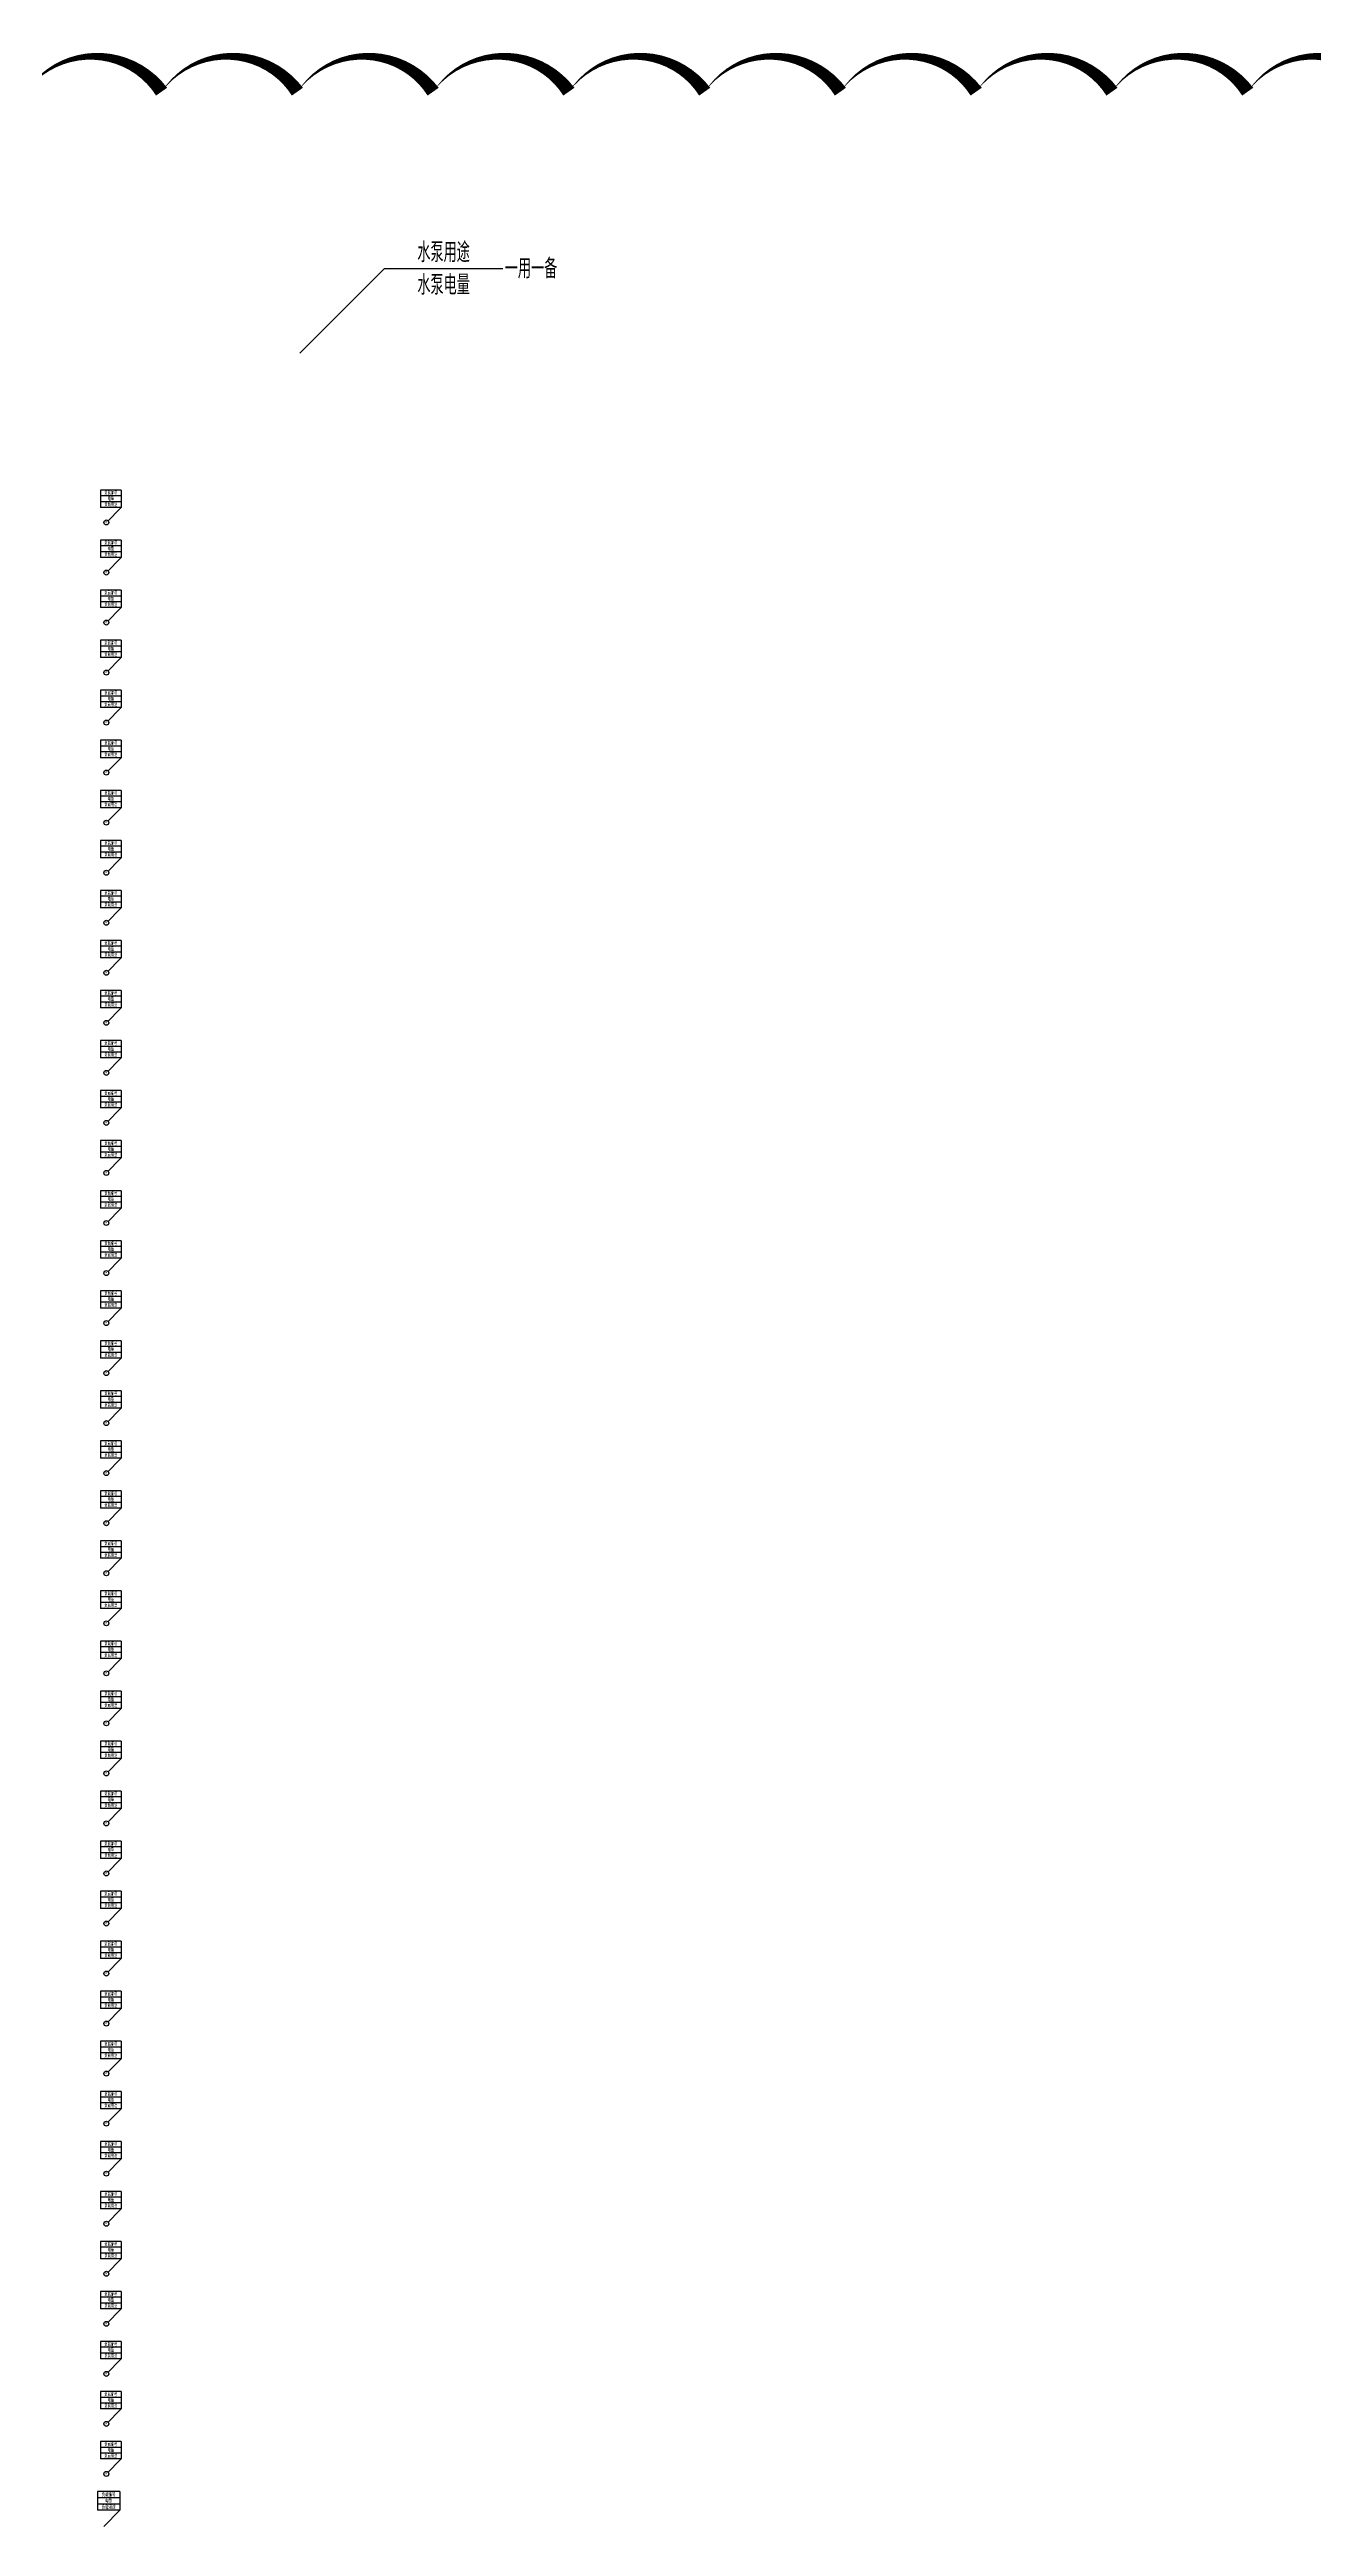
# Model space of a CAD drawing. Header units: millimetres. Extents: x -1040173 to 349982, y -145921 to 298175.
# Drawn here: x -553161 to -530748, y 253891 to 297805 of the extents above; entities that cross this region are included whole.
import ezdxf
from ezdxf.enums import TextEntityAlignment as Align

# ---------------------------------------------------------------- set-up
doc = ezdxf.new("R2010")
doc.units = ezdxf.units.MM
doc.header["$LTSCALE"] = 500
doc.header["$MEASUREMENT"] = 0
doc.layers.get('0').update_dxf_attribs({"color": 255, "linetype": 'CONTINUOUS'})
for name, color, linetype in [('E-POWR-EQPM', 3, 'CONTINUOUS'), ('E-UNIV-DIAG', 2, 'CONTINUOUS'), ('E-UNIV-EL', 140, 'CONTINUOUS'), ('E-UNIV-NOTE', 6, 'CONTINUOUS')]:
    doc.layers.add(name, color=color, linetype=linetype)
doc.styles.add('TH-STYLE3', font='tssdeng.shx', dxfattribs={"width": 0.7, "bigfont": 'tssdchn.shx'})

# ---------------------------------------------------------------- blocks, each defined once
blk = doc.blocks.new('E-BDB052')
blk.add_circle((0, 0), 2.5)
at = {"layer": 'E-UNIV-EL', "style": 'TH-STYLE3', "width": 0.7}
for s, p in [('M', (0, 0.5)), ('~', (0, -1.5))]:
    blk.add_text(s, height=1.8, dxfattribs=at).set_placement(p, align=Align.MIDDLE)
blk = doc.blocks.new('*U636')
at = {"layer": 'E-UNIV-DIAG', "color": 1}
for p, q in [((15, 32.4), (-6, 32.4)), ((-6, 32.4), (-6, 15)), ((15, 26.6), (-6, 26.6)), ((15, 32.4), (15, 15)), ((15, 20.8), (-6, 20.8)), ((15, 15), (-6, 15)), ((15, 15), (0, 0))]:
    blk.add_line(p, q, dxfattribs=at)
at = {"layer": 'E-UNIV-NOTE', "style": 'TH-STYLE3', "width": 0.7}
for tag, p in [('负载编号', (4.5, 29.5)), ('负载电量', (4.5, 23.7)), ('负载用途', (4.5, 17.9))]:
    blk.add_attdef(tag, text='', height=3.5, dxfattribs=at).set_placement(p, align=Align.MIDDLE_CENTER)
blk.add_wipeout([(2.5, 0), (2.5, 0.3), (2.4, 0.6), (2.3, 0.9), (2.2, 1.2), (2, 1.5), (1.8, 1.7), (1.6, 1.9), (1.3, 2.1), (1.1, 2.3), (0.8, 2.4), (0.5, 2.5), (0.2, 2.5), (-0.2, 2.5), (-0.5, 2.5), (-0.8, 2.4), (-1.1, 2.3), (-1.3, 2.1), (-1.6, 1.9), (-1.8, 1.7), (-2, 1.5), (-2.2, 1.2), (-2.3, 0.9), (-2.4, 0.6), (-2.5, 0.3), (-2.5, 0), (-2.5, -0.3), (-2.4, -0.6), (-2.3, -0.9), (-2.2, -1.2), (-2, -1.5), (-1.8, -1.7), (-1.6, -1.9), (-1.3, -2.1), (-1.1, -2.3), (-0.8, -2.4), (-0.5, -2.5), (-0.2, -2.5), (0.2, -2.5), (0.5, -2.5), (0.8, -2.4), (1.1, -2.3), (1.3, -2.1), (1.6, -1.9), (1.8, -1.7), (2, -1.5), (2.2, -1.2), (2.3, -0.9), (2.4, -0.6), (2.5, -0.3)]).dxf.layer = 'E-POWR-EQPM'
at = {"layer": 'E-POWR-EQPM'}
blk.add_blockref('E-BDB052', (0, 0), dxfattribs=at)
blk = doc.blocks.new('*U634')
at = {"layer": 'E-UNIV-DIAG', "color": 1}
for p, q in [((15, 32.4), (-6, 32.4)), ((-6, 32.4), (-6, 15)), ((15, 26.6), (-6, 26.6)), ((15, 32.4), (15, 15)), ((15, 20.8), (-6, 20.8)), ((15, 15), (-6, 15)), ((15, 15), (0, 0))]:
    blk.add_line(p, q, dxfattribs=at)
at = {"layer": 'E-UNIV-NOTE', "style": 'TH-STYLE3', "width": 0.7}
for tag, p in [('负载编号', (4.5, 29.5)), ('负载电量', (4.5, 23.7)), ('负载用途', (4.5, 17.9))]:
    blk.add_attdef(tag, text='', height=3.5, dxfattribs=at).set_placement(p, align=Align.MIDDLE_CENTER)
blk = doc.blocks.new('*U518')
at = {"layer": 'E-UNIV-NOTE'}
for q in [(0, 0), (36, 15)]:
    blk.add_line((15, 15), q, dxfattribs=at)
at = {"layer": 'E-UNIV-NOTE', "style": 'TH-STYLE3', "width": 0.7}
for tag, p in [('水泵用途', (25.5, 17.87)), ('水泵电量', (25.5, 12.1)), ('主备关系', (41, 15))]:
    blk.add_attdef(tag, text='', height=3.5, dxfattribs=at).set_placement(p, align=Align.MIDDLE_CENTER)

msp = doc.modelspace()

# ---------------------------------------------------------------- linework, layer by layer
msp.add_lwpolyline([(-553580, 297058, 0, 241, -0.520567), (-551173, 297058, 0, 241, -0.520567), (-548765, 297058, 0, 241, -0.520567), (-546358, 297058, 0, 241, -0.520567), (-543951, 297058, 0, 241, -0.520567), (-541543, 297058, 0, 241, -0.520567), (-539136, 297058, 0, 241, -0.520567), (-536729, 297058, 0, 241, -0.520567), (-534321, 297058, 0, 241, -0.520567), (-531914, 297058, 0, 241, -0.520567), (-529507, 297058, 0, 241, -0.520567)], format="xyseb")

# ---------------------------------------------------------------- block references
at = {"xscale": 100, "yscale": 100, "zscale": 100}
msp.add_blockref('*U518', (-548723, 292423), dxfattribs=at).add_auto_attribs({'水泵电量': '水泵电量', '水泵用途': '水泵用途', '主备关系': '一用一备'})
ref = msp.add_blockref('*U636', (-552153, 289420), dxfattribs=dict(xscale=17.68317642243144, yscale=17.68317642243144, zscale=17.68317642243144))
ref.add_attrib('负载编号', '负载编号', dxfattribs={"layer": 'E-UNIV-NOTE', "height": 61.9, "style": 'TH-STYLE3', "width": 0.7}).set_placement((-552074, 289942), align=Align.MIDDLE_CENTER)
ref.add_attrib('电量', '电量', dxfattribs={"layer": 'E-UNIV-NOTE', "height": 61.9, "style": 'TH-STYLE3', "width": 0.7}).set_placement((-552074, 289840), align=Align.MIDDLE_CENTER)
ref.add_attrib('负载用途', '负载用途', dxfattribs={"layer": 'E-UNIV-NOTE', "height": 61.9, "style": 'TH-STYLE3', "width": 0.7}).set_placement((-552074, 289737), align=Align.MIDDLE_CENTER)
ref = msp.add_blockref('*U636', (-552153, 288533), dxfattribs=dict(xscale=17.68317642243144, yscale=17.68317642243144, zscale=17.68317642243144))
ref.add_attrib('负载编号', '负载编号', dxfattribs={"layer": 'E-UNIV-NOTE', "height": 61.9, "style": 'TH-STYLE3', "width": 0.7}).set_placement((-552074, 289055), align=Align.MIDDLE_CENTER)
ref.add_attrib('电量', '电量', dxfattribs={"layer": 'E-UNIV-NOTE', "height": 61.9, "style": 'TH-STYLE3', "width": 0.7}).set_placement((-552074, 288952), align=Align.MIDDLE_CENTER)
ref.add_attrib('负载用途', '负载用途', dxfattribs={"layer": 'E-UNIV-NOTE', "height": 61.9, "style": 'TH-STYLE3', "width": 0.7}).set_placement((-552074, 288850), align=Align.MIDDLE_CENTER)
ref = msp.add_blockref('*U636', (-552153, 287646), dxfattribs=dict(xscale=17.68317642243144, yscale=17.68317642243144, zscale=17.68317642243144))
ref.add_attrib('负载编号', '负载编号', dxfattribs={"layer": 'E-UNIV-NOTE', "height": 61.9, "style": 'TH-STYLE3', "width": 0.7}).set_placement((-552074, 288168), align=Align.MIDDLE_CENTER)
ref.add_attrib('电量', '电量', dxfattribs={"layer": 'E-UNIV-NOTE', "height": 61.9, "style": 'TH-STYLE3', "width": 0.7}).set_placement((-552074, 288065), align=Align.MIDDLE_CENTER)
ref.add_attrib('负载用途', '负载用途', dxfattribs={"layer": 'E-UNIV-NOTE', "height": 61.9, "style": 'TH-STYLE3', "width": 0.7}).set_placement((-552074, 287963), align=Align.MIDDLE_CENTER)
ref = msp.add_blockref('*U636', (-552153, 286759), dxfattribs=dict(xscale=17.68317642243144, yscale=17.68317642243144, zscale=17.68317642243144))
ref.add_attrib('负载编号', '负载编号', dxfattribs={"layer": 'E-UNIV-NOTE', "height": 61.9, "style": 'TH-STYLE3', "width": 0.7}).set_placement((-552074, 287281), align=Align.MIDDLE_CENTER)
ref.add_attrib('电量', '电量', dxfattribs={"layer": 'E-UNIV-NOTE', "height": 61.9, "style": 'TH-STYLE3', "width": 0.7}).set_placement((-552074, 287178), align=Align.MIDDLE_CENTER)
ref.add_attrib('负载用途', '负载用途', dxfattribs={"layer": 'E-UNIV-NOTE', "height": 61.9, "style": 'TH-STYLE3', "width": 0.7}).set_placement((-552074, 287076), align=Align.MIDDLE_CENTER)
ref = msp.add_blockref('*U636', (-552153, 285872), dxfattribs=dict(xscale=17.68317642243144, yscale=17.68317642243144, zscale=17.68317642243144))
ref.add_attrib('负载编号', '负载编号', dxfattribs={"layer": 'E-UNIV-NOTE', "height": 61.9, "style": 'TH-STYLE3', "width": 0.7}).set_placement((-552074, 286394), align=Align.MIDDLE_CENTER)
ref.add_attrib('电量', '电量', dxfattribs={"layer": 'E-UNIV-NOTE', "height": 61.9, "style": 'TH-STYLE3', "width": 0.7}).set_placement((-552074, 286291), align=Align.MIDDLE_CENTER)
ref.add_attrib('负载用途', '负载用途', dxfattribs={"layer": 'E-UNIV-NOTE', "height": 61.9, "style": 'TH-STYLE3', "width": 0.7}).set_placement((-552074, 286188), align=Align.MIDDLE_CENTER)
ref = msp.add_blockref('*U636', (-552153, 284985), dxfattribs=dict(xscale=17.68317642243144, yscale=17.68317642243144, zscale=17.68317642243144))
ref.add_attrib('负载编号', '负载编号', dxfattribs={"layer": 'E-UNIV-NOTE', "height": 61.9, "style": 'TH-STYLE3', "width": 0.7}).set_placement((-552074, 285506), align=Align.MIDDLE_CENTER)
ref.add_attrib('电量', '电量', dxfattribs={"layer": 'E-UNIV-NOTE', "height": 61.9, "style": 'TH-STYLE3', "width": 0.7}).set_placement((-552074, 285404), align=Align.MIDDLE_CENTER)
ref.add_attrib('负载用途', '负载用途', dxfattribs={"layer": 'E-UNIV-NOTE', "height": 61.9, "style": 'TH-STYLE3', "width": 0.7}).set_placement((-552074, 285301), align=Align.MIDDLE_CENTER)
ref = msp.add_blockref('*U636', (-552153, 284098), dxfattribs=dict(xscale=17.68317642243144, yscale=17.68317642243144, zscale=17.68317642243144))
ref.add_attrib('负载编号', '负载编号', dxfattribs={"layer": 'E-UNIV-NOTE', "height": 61.9, "style": 'TH-STYLE3', "width": 0.7}).set_placement((-552074, 284619), align=Align.MIDDLE_CENTER)
ref.add_attrib('电量', '电量', dxfattribs={"layer": 'E-UNIV-NOTE', "height": 61.9, "style": 'TH-STYLE3', "width": 0.7}).set_placement((-552074, 284517), align=Align.MIDDLE_CENTER)
ref.add_attrib('负载用途', '负载用途', dxfattribs={"layer": 'E-UNIV-NOTE', "height": 61.9, "style": 'TH-STYLE3', "width": 0.7}).set_placement((-552074, 284414), align=Align.MIDDLE_CENTER)
ref = msp.add_blockref('*U636', (-552153, 283210), dxfattribs=dict(xscale=17.68317642243144, yscale=17.68317642243144, zscale=17.68317642243144))
ref.add_attrib('负载编号', '负载编号', dxfattribs={"layer": 'E-UNIV-NOTE', "height": 61.9, "style": 'TH-STYLE3', "width": 0.7}).set_placement((-552074, 283732), align=Align.MIDDLE_CENTER)
ref.add_attrib('电量', '电量', dxfattribs={"layer": 'E-UNIV-NOTE', "height": 61.9, "style": 'TH-STYLE3', "width": 0.7}).set_placement((-552074, 283630), align=Align.MIDDLE_CENTER)
ref.add_attrib('负载用途', '负载用途', dxfattribs={"layer": 'E-UNIV-NOTE', "height": 61.9, "style": 'TH-STYLE3', "width": 0.7}).set_placement((-552074, 283527), align=Align.MIDDLE_CENTER)
ref = msp.add_blockref('*U636', (-552153, 282323), dxfattribs=dict(xscale=17.68317642243144, yscale=17.68317642243144, zscale=17.68317642243144))
ref.add_attrib('负载编号', '负载编号', dxfattribs={"layer": 'E-UNIV-NOTE', "height": 61.9, "style": 'TH-STYLE3', "width": 0.7}).set_placement((-552074, 282845), align=Align.MIDDLE_CENTER)
ref.add_attrib('电量', '电量', dxfattribs={"layer": 'E-UNIV-NOTE', "height": 61.9, "style": 'TH-STYLE3', "width": 0.7}).set_placement((-552074, 282742), align=Align.MIDDLE_CENTER)
ref.add_attrib('负载用途', '负载用途', dxfattribs={"layer": 'E-UNIV-NOTE', "height": 61.9, "style": 'TH-STYLE3', "width": 0.7}).set_placement((-552074, 282640), align=Align.MIDDLE_CENTER)
ref = msp.add_blockref('*U636', (-552153, 281436), dxfattribs=dict(xscale=17.68317642243144, yscale=17.68317642243144, zscale=17.68317642243144))
ref.add_attrib('负载编号', '负载编号', dxfattribs={"layer": 'E-UNIV-NOTE', "height": 61.9, "style": 'TH-STYLE3', "width": 0.7}).set_placement((-552074, 281958), align=Align.MIDDLE_CENTER)
ref.add_attrib('电量', '电量', dxfattribs={"layer": 'E-UNIV-NOTE', "height": 61.9, "style": 'TH-STYLE3', "width": 0.7}).set_placement((-552074, 281855), align=Align.MIDDLE_CENTER)
ref.add_attrib('负载用途', '负载用途', dxfattribs={"layer": 'E-UNIV-NOTE', "height": 61.9, "style": 'TH-STYLE3', "width": 0.7}).set_placement((-552074, 281753), align=Align.MIDDLE_CENTER)
ref = msp.add_blockref('*U636', (-552153, 280549), dxfattribs=dict(xscale=17.68317642243144, yscale=17.68317642243144, zscale=17.68317642243144))
ref.add_attrib('负载编号', '负载编号', dxfattribs={"layer": 'E-UNIV-NOTE', "height": 61.9, "style": 'TH-STYLE3', "width": 0.7}).set_placement((-552074, 281071), align=Align.MIDDLE_CENTER)
ref.add_attrib('电量', '电量', dxfattribs={"layer": 'E-UNIV-NOTE', "height": 61.9, "style": 'TH-STYLE3', "width": 0.7}).set_placement((-552074, 280968), align=Align.MIDDLE_CENTER)
ref.add_attrib('负载用途', '负载用途', dxfattribs={"layer": 'E-UNIV-NOTE', "height": 61.9, "style": 'TH-STYLE3', "width": 0.7}).set_placement((-552074, 280866), align=Align.MIDDLE_CENTER)
ref = msp.add_blockref('*U636', (-552153, 279662), dxfattribs=dict(xscale=17.68317642243144, yscale=17.68317642243144, zscale=17.68317642243144))
ref.add_attrib('负载编号', '负载编号', dxfattribs={"layer": 'E-UNIV-NOTE', "height": 61.9, "style": 'TH-STYLE3', "width": 0.7}).set_placement((-552074, 280184), align=Align.MIDDLE_CENTER)
ref.add_attrib('电量', '电量', dxfattribs={"layer": 'E-UNIV-NOTE', "height": 61.9, "style": 'TH-STYLE3', "width": 0.7}).set_placement((-552074, 280081), align=Align.MIDDLE_CENTER)
ref.add_attrib('负载用途', '负载用途', dxfattribs={"layer": 'E-UNIV-NOTE', "height": 61.9, "style": 'TH-STYLE3', "width": 0.7}).set_placement((-552074, 279978), align=Align.MIDDLE_CENTER)
ref = msp.add_blockref('*U636', (-552153, 278775), dxfattribs=dict(xscale=17.68317642243144, yscale=17.68317642243144, zscale=17.68317642243144))
ref.add_attrib('负载编号', '负载编号', dxfattribs={"layer": 'E-UNIV-NOTE', "height": 61.9, "style": 'TH-STYLE3', "width": 0.7}).set_placement((-552074, 279296), align=Align.MIDDLE_CENTER)
ref.add_attrib('电量', '电量', dxfattribs={"layer": 'E-UNIV-NOTE', "height": 61.9, "style": 'TH-STYLE3', "width": 0.7}).set_placement((-552074, 279194), align=Align.MIDDLE_CENTER)
ref.add_attrib('负载用途', '负载用途', dxfattribs={"layer": 'E-UNIV-NOTE', "height": 61.9, "style": 'TH-STYLE3', "width": 0.7}).set_placement((-552074, 279091), align=Align.MIDDLE_CENTER)
ref = msp.add_blockref('*U636', (-552153, 277888), dxfattribs=dict(xscale=17.68317642243144, yscale=17.68317642243144, zscale=17.68317642243144))
ref.add_attrib('负载编号', '负载编号', dxfattribs={"layer": 'E-UNIV-NOTE', "height": 61.9, "style": 'TH-STYLE3', "width": 0.7}).set_placement((-552074, 278409), align=Align.MIDDLE_CENTER)
ref.add_attrib('电量', '电量', dxfattribs={"layer": 'E-UNIV-NOTE', "height": 61.9, "style": 'TH-STYLE3', "width": 0.7}).set_placement((-552074, 278307), align=Align.MIDDLE_CENTER)
ref.add_attrib('负载用途', '负载用途', dxfattribs={"layer": 'E-UNIV-NOTE', "height": 61.9, "style": 'TH-STYLE3', "width": 0.7}).set_placement((-552074, 278204), align=Align.MIDDLE_CENTER)
ref = msp.add_blockref('*U636', (-552153, 277000), dxfattribs=dict(xscale=17.68317642243144, yscale=17.68317642243144, zscale=17.68317642243144))
ref.add_attrib('负载编号', '负载编号', dxfattribs={"layer": 'E-UNIV-NOTE', "height": 61.9, "style": 'TH-STYLE3', "width": 0.7}).set_placement((-552074, 277522), align=Align.MIDDLE_CENTER)
ref.add_attrib('电量', '电量', dxfattribs={"layer": 'E-UNIV-NOTE', "height": 61.9, "style": 'TH-STYLE3', "width": 0.7}).set_placement((-552074, 277420), align=Align.MIDDLE_CENTER)
ref.add_attrib('负载用途', '负载用途', dxfattribs={"layer": 'E-UNIV-NOTE', "height": 61.9, "style": 'TH-STYLE3', "width": 0.7}).set_placement((-552074, 277317), align=Align.MIDDLE_CENTER)
ref = msp.add_blockref('*U636', (-552153, 276113), dxfattribs=dict(xscale=17.68317642243144, yscale=17.68317642243144, zscale=17.68317642243144))
ref.add_attrib('负载编号', '负载编号', dxfattribs={"layer": 'E-UNIV-NOTE', "height": 61.9, "style": 'TH-STYLE3', "width": 0.7}).set_placement((-552074, 276635), align=Align.MIDDLE_CENTER)
ref.add_attrib('电量', '电量', dxfattribs={"layer": 'E-UNIV-NOTE', "height": 61.9, "style": 'TH-STYLE3', "width": 0.7}).set_placement((-552074, 276532), align=Align.MIDDLE_CENTER)
ref.add_attrib('负载用途', '负载用途', dxfattribs={"layer": 'E-UNIV-NOTE', "height": 61.9, "style": 'TH-STYLE3', "width": 0.7}).set_placement((-552074, 276430), align=Align.MIDDLE_CENTER)
ref = msp.add_blockref('*U636', (-552153, 275226), dxfattribs=dict(xscale=17.68317642243144, yscale=17.68317642243144, zscale=17.68317642243144))
ref.add_attrib('负载编号', '负载编号', dxfattribs={"layer": 'E-UNIV-NOTE', "height": 61.9, "style": 'TH-STYLE3', "width": 0.7}).set_placement((-552074, 275748), align=Align.MIDDLE_CENTER)
ref.add_attrib('电量', '电量', dxfattribs={"layer": 'E-UNIV-NOTE', "height": 61.9, "style": 'TH-STYLE3', "width": 0.7}).set_placement((-552074, 275645), align=Align.MIDDLE_CENTER)
ref.add_attrib('负载用途', '负载用途', dxfattribs={"layer": 'E-UNIV-NOTE', "height": 61.9, "style": 'TH-STYLE3', "width": 0.7}).set_placement((-552074, 275543), align=Align.MIDDLE_CENTER)
ref = msp.add_blockref('*U636', (-552153, 274339), dxfattribs=dict(xscale=17.68317642243144, yscale=17.68317642243144, zscale=17.68317642243144))
ref.add_attrib('负载编号', '负载编号', dxfattribs={"layer": 'E-UNIV-NOTE', "height": 61.9, "style": 'TH-STYLE3', "width": 0.7}).set_placement((-552074, 274861), align=Align.MIDDLE_CENTER)
ref.add_attrib('电量', '电量', dxfattribs={"layer": 'E-UNIV-NOTE', "height": 61.9, "style": 'TH-STYLE3', "width": 0.7}).set_placement((-552074, 274758), align=Align.MIDDLE_CENTER)
ref.add_attrib('负载用途', '负载用途', dxfattribs={"layer": 'E-UNIV-NOTE', "height": 61.9, "style": 'TH-STYLE3', "width": 0.7}).set_placement((-552074, 274656), align=Align.MIDDLE_CENTER)
ref = msp.add_blockref('*U636', (-552153, 273452), dxfattribs=dict(xscale=17.68317642243144, yscale=17.68317642243144, zscale=17.68317642243144))
ref.add_attrib('负载编号', '负载编号', dxfattribs={"layer": 'E-UNIV-NOTE', "height": 61.9, "style": 'TH-STYLE3', "width": 0.7}).set_placement((-552074, 273974), align=Align.MIDDLE_CENTER)
ref.add_attrib('电量', '电量', dxfattribs={"layer": 'E-UNIV-NOTE', "height": 61.9, "style": 'TH-STYLE3', "width": 0.7}).set_placement((-552074, 273871), align=Align.MIDDLE_CENTER)
ref.add_attrib('负载用途', '负载用途', dxfattribs={"layer": 'E-UNIV-NOTE', "height": 61.9, "style": 'TH-STYLE3', "width": 0.7}).set_placement((-552074, 273768), align=Align.MIDDLE_CENTER)
ref = msp.add_blockref('*U636', (-552153, 272565), dxfattribs=dict(xscale=17.68317642243144, yscale=17.68317642243144, zscale=17.68317642243144))
ref.add_attrib('负载编号', '负载编号', dxfattribs={"layer": 'E-UNIV-NOTE', "height": 61.9, "style": 'TH-STYLE3', "width": 0.7}).set_placement((-552074, 273086), align=Align.MIDDLE_CENTER)
ref.add_attrib('电量', '电量', dxfattribs={"layer": 'E-UNIV-NOTE', "height": 61.9, "style": 'TH-STYLE3', "width": 0.7}).set_placement((-552074, 272984), align=Align.MIDDLE_CENTER)
ref.add_attrib('负载用途', '负载用途', dxfattribs={"layer": 'E-UNIV-NOTE', "height": 61.9, "style": 'TH-STYLE3', "width": 0.7}).set_placement((-552074, 272881), align=Align.MIDDLE_CENTER)
ref = msp.add_blockref('*U636', (-552153, 271678), dxfattribs=dict(xscale=17.68317642243144, yscale=17.68317642243144, zscale=17.68317642243144))
ref.add_attrib('负载编号', '负载编号', dxfattribs={"layer": 'E-UNIV-NOTE', "height": 61.9, "style": 'TH-STYLE3', "width": 0.7}).set_placement((-552074, 272199), align=Align.MIDDLE_CENTER)
ref.add_attrib('电量', '电量', dxfattribs={"layer": 'E-UNIV-NOTE', "height": 61.9, "style": 'TH-STYLE3', "width": 0.7}).set_placement((-552074, 272097), align=Align.MIDDLE_CENTER)
ref.add_attrib('负载用途', '负载用途', dxfattribs={"layer": 'E-UNIV-NOTE', "height": 61.9, "style": 'TH-STYLE3', "width": 0.7}).set_placement((-552074, 271994), align=Align.MIDDLE_CENTER)
ref = msp.add_blockref('*U636', (-552153, 270790), dxfattribs=dict(xscale=17.68317642243144, yscale=17.68317642243144, zscale=17.68317642243144))
ref.add_attrib('负载编号', '负载编号', dxfattribs={"layer": 'E-UNIV-NOTE', "height": 61.9, "style": 'TH-STYLE3', "width": 0.7}).set_placement((-552074, 271312), align=Align.MIDDLE_CENTER)
ref.add_attrib('电量', '电量', dxfattribs={"layer": 'E-UNIV-NOTE', "height": 61.9, "style": 'TH-STYLE3', "width": 0.7}).set_placement((-552074, 271210), align=Align.MIDDLE_CENTER)
ref.add_attrib('负载用途', '负载用途', dxfattribs={"layer": 'E-UNIV-NOTE', "height": 61.9, "style": 'TH-STYLE3', "width": 0.7}).set_placement((-552074, 271107), align=Align.MIDDLE_CENTER)
ref = msp.add_blockref('*U636', (-552153, 269903), dxfattribs=dict(xscale=17.68317642243144, yscale=17.68317642243144, zscale=17.68317642243144))
ref.add_attrib('负载编号', '负载编号', dxfattribs={"layer": 'E-UNIV-NOTE', "height": 61.9, "style": 'TH-STYLE3', "width": 0.7}).set_placement((-552074, 270425), align=Align.MIDDLE_CENTER)
ref.add_attrib('电量', '电量', dxfattribs={"layer": 'E-UNIV-NOTE', "height": 61.9, "style": 'TH-STYLE3', "width": 0.7}).set_placement((-552074, 270322), align=Align.MIDDLE_CENTER)
ref.add_attrib('负载用途', '负载用途', dxfattribs={"layer": 'E-UNIV-NOTE', "height": 61.9, "style": 'TH-STYLE3', "width": 0.7}).set_placement((-552074, 270220), align=Align.MIDDLE_CENTER)
ref = msp.add_blockref('*U636', (-552153, 269016), dxfattribs=dict(xscale=17.68317642243144, yscale=17.68317642243144, zscale=17.68317642243144))
ref.add_attrib('负载编号', '负载编号', dxfattribs={"layer": 'E-UNIV-NOTE', "height": 61.9, "style": 'TH-STYLE3', "width": 0.7}).set_placement((-552074, 269538), align=Align.MIDDLE_CENTER)
ref.add_attrib('电量', '电量', dxfattribs={"layer": 'E-UNIV-NOTE', "height": 61.9, "style": 'TH-STYLE3', "width": 0.7}).set_placement((-552074, 269435), align=Align.MIDDLE_CENTER)
ref.add_attrib('负载用途', '负载用途', dxfattribs={"layer": 'E-UNIV-NOTE', "height": 61.9, "style": 'TH-STYLE3', "width": 0.7}).set_placement((-552074, 269333), align=Align.MIDDLE_CENTER)
ref = msp.add_blockref('*U636', (-552153, 268129), dxfattribs=dict(xscale=17.68317642243144, yscale=17.68317642243144, zscale=17.68317642243144))
ref.add_attrib('负载编号', '负载编号', dxfattribs={"layer": 'E-UNIV-NOTE', "height": 61.9, "style": 'TH-STYLE3', "width": 0.7}).set_placement((-552074, 268651), align=Align.MIDDLE_CENTER)
ref.add_attrib('电量', '电量', dxfattribs={"layer": 'E-UNIV-NOTE', "height": 61.9, "style": 'TH-STYLE3', "width": 0.7}).set_placement((-552074, 268548), align=Align.MIDDLE_CENTER)
ref.add_attrib('负载用途', '负载用途', dxfattribs={"layer": 'E-UNIV-NOTE', "height": 61.9, "style": 'TH-STYLE3', "width": 0.7}).set_placement((-552074, 268446), align=Align.MIDDLE_CENTER)
ref = msp.add_blockref('*U636', (-552153, 267242), dxfattribs=dict(xscale=17.68317642243144, yscale=17.68317642243144, zscale=17.68317642243144))
ref.add_attrib('负载编号', '负载编号', dxfattribs={"layer": 'E-UNIV-NOTE', "height": 61.9, "style": 'TH-STYLE3', "width": 0.7}).set_placement((-552074, 267764), align=Align.MIDDLE_CENTER)
ref.add_attrib('电量', '电量', dxfattribs={"layer": 'E-UNIV-NOTE', "height": 61.9, "style": 'TH-STYLE3', "width": 0.7}).set_placement((-552074, 267661), align=Align.MIDDLE_CENTER)
ref.add_attrib('负载用途', '负载用途', dxfattribs={"layer": 'E-UNIV-NOTE', "height": 61.9, "style": 'TH-STYLE3', "width": 0.7}).set_placement((-552074, 267558), align=Align.MIDDLE_CENTER)
ref = msp.add_blockref('*U636', (-552153, 266355), dxfattribs=dict(xscale=17.68317642243144, yscale=17.68317642243144, zscale=17.68317642243144))
ref.add_attrib('负载编号', '负载编号', dxfattribs={"layer": 'E-UNIV-NOTE', "height": 61.9, "style": 'TH-STYLE3', "width": 0.7}).set_placement((-552074, 266876), align=Align.MIDDLE_CENTER)
ref.add_attrib('电量', '电量', dxfattribs={"layer": 'E-UNIV-NOTE', "height": 61.9, "style": 'TH-STYLE3', "width": 0.7}).set_placement((-552074, 266774), align=Align.MIDDLE_CENTER)
ref.add_attrib('负载用途', '负载用途', dxfattribs={"layer": 'E-UNIV-NOTE', "height": 61.9, "style": 'TH-STYLE3', "width": 0.7}).set_placement((-552074, 266671), align=Align.MIDDLE_CENTER)
ref = msp.add_blockref('*U636', (-552153, 265468), dxfattribs=dict(xscale=17.68317642243144, yscale=17.68317642243144, zscale=17.68317642243144))
ref.add_attrib('负载编号', '负载编号', dxfattribs={"layer": 'E-UNIV-NOTE', "height": 61.9, "style": 'TH-STYLE3', "width": 0.7}).set_placement((-552074, 265989), align=Align.MIDDLE_CENTER)
ref.add_attrib('电量', '电量', dxfattribs={"layer": 'E-UNIV-NOTE', "height": 61.9, "style": 'TH-STYLE3', "width": 0.7}).set_placement((-552074, 265887), align=Align.MIDDLE_CENTER)
ref.add_attrib('负载用途', '负载用途', dxfattribs={"layer": 'E-UNIV-NOTE', "height": 61.9, "style": 'TH-STYLE3', "width": 0.7}).set_placement((-552074, 265784), align=Align.MIDDLE_CENTER)
ref = msp.add_blockref('*U636', (-552153, 264580), dxfattribs=dict(xscale=17.68317642243144, yscale=17.68317642243144, zscale=17.68317642243144))
ref.add_attrib('负载编号', '负载编号', dxfattribs={"layer": 'E-UNIV-NOTE', "height": 61.9, "style": 'TH-STYLE3', "width": 0.7}).set_placement((-552074, 265102), align=Align.MIDDLE_CENTER)
ref.add_attrib('电量', '电量', dxfattribs={"layer": 'E-UNIV-NOTE', "height": 61.9, "style": 'TH-STYLE3', "width": 0.7}).set_placement((-552074, 265000), align=Align.MIDDLE_CENTER)
ref.add_attrib('负载用途', '负载用途', dxfattribs={"layer": 'E-UNIV-NOTE', "height": 61.9, "style": 'TH-STYLE3', "width": 0.7}).set_placement((-552074, 264897), align=Align.MIDDLE_CENTER)
ref = msp.add_blockref('*U636', (-552153, 263693), dxfattribs=dict(xscale=17.68317642243144, yscale=17.68317642243144, zscale=17.68317642243144))
ref.add_attrib('负载编号', '负载编号', dxfattribs={"layer": 'E-UNIV-NOTE', "height": 61.9, "style": 'TH-STYLE3', "width": 0.7}).set_placement((-552074, 264215), align=Align.MIDDLE_CENTER)
ref.add_attrib('电量', '电量', dxfattribs={"layer": 'E-UNIV-NOTE', "height": 61.9, "style": 'TH-STYLE3', "width": 0.7}).set_placement((-552074, 264112), align=Align.MIDDLE_CENTER)
ref.add_attrib('负载用途', '负载用途', dxfattribs={"layer": 'E-UNIV-NOTE', "height": 61.9, "style": 'TH-STYLE3', "width": 0.7}).set_placement((-552074, 264010), align=Align.MIDDLE_CENTER)
ref = msp.add_blockref('*U636', (-552153, 262806), dxfattribs=dict(xscale=17.68317642243144, yscale=17.68317642243144, zscale=17.68317642243144))
ref.add_attrib('负载编号', '负载编号', dxfattribs={"layer": 'E-UNIV-NOTE', "height": 61.9, "style": 'TH-STYLE3', "width": 0.7}).set_placement((-552074, 263328), align=Align.MIDDLE_CENTER)
ref.add_attrib('电量', '电量', dxfattribs={"layer": 'E-UNIV-NOTE', "height": 61.9, "style": 'TH-STYLE3', "width": 0.7}).set_placement((-552074, 263225), align=Align.MIDDLE_CENTER)
ref.add_attrib('负载用途', '负载用途', dxfattribs={"layer": 'E-UNIV-NOTE', "height": 61.9, "style": 'TH-STYLE3', "width": 0.7}).set_placement((-552074, 263123), align=Align.MIDDLE_CENTER)
ref = msp.add_blockref('*U636', (-552153, 261919), dxfattribs=dict(xscale=17.68317642243144, yscale=17.68317642243144, zscale=17.68317642243144))
ref.add_attrib('负载编号', '负载编号', dxfattribs={"layer": 'E-UNIV-NOTE', "height": 61.9, "style": 'TH-STYLE3', "width": 0.7}).set_placement((-552074, 262441), align=Align.MIDDLE_CENTER)
ref.add_attrib('电量', '电量', dxfattribs={"layer": 'E-UNIV-NOTE', "height": 61.9, "style": 'TH-STYLE3', "width": 0.7}).set_placement((-552074, 262338), align=Align.MIDDLE_CENTER)
ref.add_attrib('负载用途', '负载用途', dxfattribs={"layer": 'E-UNIV-NOTE', "height": 61.9, "style": 'TH-STYLE3', "width": 0.7}).set_placement((-552074, 262236), align=Align.MIDDLE_CENTER)
ref = msp.add_blockref('*U636', (-552153, 261032), dxfattribs=dict(xscale=17.68317642243144, yscale=17.68317642243144, zscale=17.68317642243144))
ref.add_attrib('负载编号', '负载编号', dxfattribs={"layer": 'E-UNIV-NOTE', "height": 61.9, "style": 'TH-STYLE3', "width": 0.7}).set_placement((-552074, 261554), align=Align.MIDDLE_CENTER)
ref.add_attrib('电量', '电量', dxfattribs={"layer": 'E-UNIV-NOTE', "height": 61.9, "style": 'TH-STYLE3', "width": 0.7}).set_placement((-552074, 261451), align=Align.MIDDLE_CENTER)
ref.add_attrib('负载用途', '负载用途', dxfattribs={"layer": 'E-UNIV-NOTE', "height": 61.9, "style": 'TH-STYLE3', "width": 0.7}).set_placement((-552074, 261348), align=Align.MIDDLE_CENTER)
ref = msp.add_blockref('*U636', (-552153, 260145), dxfattribs=dict(xscale=17.68317642243144, yscale=17.68317642243144, zscale=17.68317642243144))
ref.add_attrib('负载编号', '负载编号', dxfattribs={"layer": 'E-UNIV-NOTE', "height": 61.9, "style": 'TH-STYLE3', "width": 0.7}).set_placement((-552074, 260666), align=Align.MIDDLE_CENTER)
ref.add_attrib('电量', '电量', dxfattribs={"layer": 'E-UNIV-NOTE', "height": 61.9, "style": 'TH-STYLE3', "width": 0.7}).set_placement((-552074, 260564), align=Align.MIDDLE_CENTER)
ref.add_attrib('负载用途', '负载用途', dxfattribs={"layer": 'E-UNIV-NOTE', "height": 61.9, "style": 'TH-STYLE3', "width": 0.7}).set_placement((-552074, 260461), align=Align.MIDDLE_CENTER)
ref = msp.add_blockref('*U636', (-552153, 259258), dxfattribs=dict(xscale=17.68317642243144, yscale=17.68317642243144, zscale=17.68317642243144))
ref.add_attrib('负载编号', '负载编号', dxfattribs={"layer": 'E-UNIV-NOTE', "height": 61.9, "style": 'TH-STYLE3', "width": 0.7}).set_placement((-552074, 259779), align=Align.MIDDLE_CENTER)
ref.add_attrib('电量', '电量', dxfattribs={"layer": 'E-UNIV-NOTE', "height": 61.9, "style": 'TH-STYLE3', "width": 0.7}).set_placement((-552074, 259677), align=Align.MIDDLE_CENTER)
ref.add_attrib('负载用途', '负载用途', dxfattribs={"layer": 'E-UNIV-NOTE', "height": 61.9, "style": 'TH-STYLE3', "width": 0.7}).set_placement((-552074, 259574), align=Align.MIDDLE_CENTER)
ref = msp.add_blockref('*U636', (-552153, 258370), dxfattribs=dict(xscale=17.68317642243144, yscale=17.68317642243144, zscale=17.68317642243144))
ref.add_attrib('负载编号', '负载编号', dxfattribs={"layer": 'E-UNIV-NOTE', "height": 61.9, "style": 'TH-STYLE3', "width": 0.7}).set_placement((-552074, 258892), align=Align.MIDDLE_CENTER)
ref.add_attrib('电量', '电量', dxfattribs={"layer": 'E-UNIV-NOTE', "height": 61.9, "style": 'TH-STYLE3', "width": 0.7}).set_placement((-552074, 258790), align=Align.MIDDLE_CENTER)
ref.add_attrib('负载用途', '负载用途', dxfattribs={"layer": 'E-UNIV-NOTE', "height": 61.9, "style": 'TH-STYLE3', "width": 0.7}).set_placement((-552074, 258687), align=Align.MIDDLE_CENTER)
ref = msp.add_blockref('*U636', (-552153, 257483), dxfattribs=dict(xscale=17.68317642243144, yscale=17.68317642243144, zscale=17.68317642243144))
ref.add_attrib('负载编号', '负载编号', dxfattribs={"layer": 'E-UNIV-NOTE', "height": 61.9, "style": 'TH-STYLE3', "width": 0.7}).set_placement((-552074, 258005), align=Align.MIDDLE_CENTER)
ref.add_attrib('电量', '电量', dxfattribs={"layer": 'E-UNIV-NOTE', "height": 61.9, "style": 'TH-STYLE3', "width": 0.7}).set_placement((-552074, 257902), align=Align.MIDDLE_CENTER)
ref.add_attrib('负载用途', '负载用途', dxfattribs={"layer": 'E-UNIV-NOTE', "height": 61.9, "style": 'TH-STYLE3', "width": 0.7}).set_placement((-552074, 257800), align=Align.MIDDLE_CENTER)
ref = msp.add_blockref('*U636', (-552153, 256596), dxfattribs=dict(xscale=17.68317642243144, yscale=17.68317642243144, zscale=17.68317642243144))
ref.add_attrib('负载编号', '负载编号', dxfattribs={"layer": 'E-UNIV-NOTE', "height": 61.9, "style": 'TH-STYLE3', "width": 0.7}).set_placement((-552074, 257118), align=Align.MIDDLE_CENTER)
ref.add_attrib('电量', '电量', dxfattribs={"layer": 'E-UNIV-NOTE', "height": 61.9, "style": 'TH-STYLE3', "width": 0.7}).set_placement((-552074, 257015), align=Align.MIDDLE_CENTER)
ref.add_attrib('负载用途', '负载用途', dxfattribs={"layer": 'E-UNIV-NOTE', "height": 61.9, "style": 'TH-STYLE3', "width": 0.7}).set_placement((-552074, 256913), align=Align.MIDDLE_CENTER)
ref = msp.add_blockref('*U636', (-552153, 255709), dxfattribs=dict(xscale=17.68317642243144, yscale=17.68317642243144, zscale=17.68317642243144))
ref.add_attrib('负载编号', '负载编号', dxfattribs={"layer": 'E-UNIV-NOTE', "height": 61.9, "style": 'TH-STYLE3', "width": 0.7}).set_placement((-552074, 256231), align=Align.MIDDLE_CENTER)
ref.add_attrib('电量', '电量', dxfattribs={"layer": 'E-UNIV-NOTE', "height": 61.9, "style": 'TH-STYLE3', "width": 0.7}).set_placement((-552074, 256128), align=Align.MIDDLE_CENTER)
ref.add_attrib('负载用途', '负载用途', dxfattribs={"layer": 'E-UNIV-NOTE', "height": 61.9, "style": 'TH-STYLE3', "width": 0.7}).set_placement((-552074, 256026), align=Align.MIDDLE_CENTER)
ref = msp.add_blockref('*U636', (-552153, 254822), dxfattribs=dict(xscale=17.68317642243144, yscale=17.68317642243144, zscale=17.68317642243144))
ref.add_attrib('负载编号', '负载编号', dxfattribs={"layer": 'E-UNIV-NOTE', "height": 61.9, "style": 'TH-STYLE3', "width": 0.7}).set_placement((-552074, 255344), align=Align.MIDDLE_CENTER)
ref.add_attrib('电量', '电量', dxfattribs={"layer": 'E-UNIV-NOTE', "height": 61.9, "style": 'TH-STYLE3', "width": 0.7}).set_placement((-552074, 255241), align=Align.MIDDLE_CENTER)
ref.add_attrib('负载用途', '负载用途', dxfattribs={"layer": 'E-UNIV-NOTE', "height": 61.9, "style": 'TH-STYLE3', "width": 0.7}).set_placement((-552074, 255138), align=Align.MIDDLE_CENTER)
ref = msp.add_blockref('*U634', (-552198, 253891), dxfattribs=dict(xscale=19.04761904761905, yscale=19.04761904761905, zscale=19.04761904761905))
ref.add_attrib('负载编号', '负载编号', dxfattribs={"layer": 'E-UNIV-NOTE', "height": 66.7, "style": 'TH-STYLE3', "width": 0.7}).set_placement((-552112, 254452), align=Align.MIDDLE_CENTER)
ref.add_attrib('电量', '电量', dxfattribs={"layer": 'E-UNIV-NOTE', "height": 66.7, "style": 'TH-STYLE3', "width": 0.7}).set_placement((-552112, 254342), align=Align.MIDDLE_CENTER)
ref.add_attrib('负载用途', '负载用途', dxfattribs={"layer": 'E-UNIV-NOTE', "height": 66.7, "style": 'TH-STYLE3', "width": 0.7}).set_placement((-552112, 254231), align=Align.MIDDLE_CENTER)

doc.saveas('drawing.dxf')
